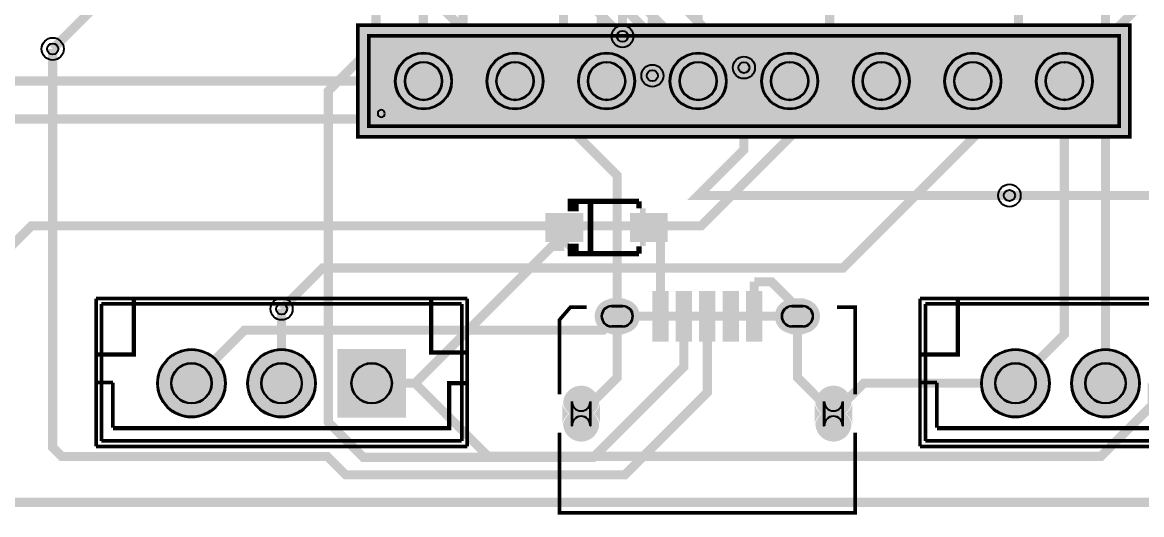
# Model space of a CAD drawing. Header units: millimetres. Extents: x -90 to -2, y -24 to 97.
# Drawn here: x -72.6 to -41.54, y -24.34 to -10.69 of the extents above; entities that cross this region are included whole.
import ezdxf

# ---------------------------------------------------------------- set-up
doc = ezdxf.new("R2010")
doc.units = ezdxf.units.MM
for name, color, linetype, true_color in [('BoardOutLine', 7, 'Continuous', 0xff00ff), ('BottomLayer', 7, 'Continuous', 0x0000ff), ('BottomSolderMaskLayer', 7, 'Continuous', 0xaa00ff), ('Document', 7, 'Continuous', 0xffffff), ('Hole', 7, 'Continuous', 0x222222), ('Multi-Layer', 7, 'Continuous', 0xc0c0c0), ('TopLayer', 7, 'Continuous', 0xff0000), ('TopPasteMaskLayer', 7, 'Continuous', 0x808080), ('TopSilkLayer', 7, 'Continuous', 0xffcc00), ('TopSolderMaskLayer', 7, 'Continuous', 0x800080)]:
    doc.layers.add(name, color=color, linetype=linetype, true_color=true_color)

msp = doc.modelspace()

# ---------------------------------------------------------------- hatches: boundary and pattern name
at = {"layer": 'BottomSolderMaskLayer'}
for points in [[(-62.258572517145055, -12.3190246380492, 1), (-60.67767335534673, -12.3190246380492, 1)], [(-59.71856743713492, -12.3190246380492, 1), (-58.137668275336594, -12.3190246380492, 1)], [(-57.178562357124676, -12.3190246380492, 1), (-55.59766319532635, -12.3190246380492, 1)], [(-54.63855727711454, -12.3190246380492, 1), (-53.057658115316215, -12.3190246380492, 1)], [(-52.09855219710441, -12.3190246380492, 1), (-50.51765303530608, -12.3190246380492, 1)], [(-49.55854711709428, -12.3190246380492, 1), (-47.97764795529595, -12.3190246380492, 1)], [(-47.01854203708403, -12.3190246380492, 1), (-45.437642875285704, -12.3190246380492, 1)], [(-44.4785369570739, -12.3190246380492, 1), (-42.89763779527557, -12.3190246380492, 1)], [(-56.250089354367674, -19.34342138684268, -0.7853981633974483), (-56.250089354367674, -18.342633985267877), (-55.937871021553065, -18.342633985267877, -0.7853981633974483), (-55.937871021553065, -19.34342138684268)], [(-51.250089354367674, -19.34342138684268, -0.7853981633974483), (-51.250089354367674, -18.342633985267877), (-50.937871021553065, -18.342633985267877, -0.7853981633974483), (-50.937871021553065, -19.34342138684268)], [(-68.85541021082045, -20.70104140208275, 1), (-66.95459740919486, -20.70104140208275, 1)], [(-66.35553721107445, -20.70104140208275, 1), (-64.45472440944886, -20.70104140208275, 1)], [(-61.95517762869122, -21.650991096311827), (-63.85510311466828, -21.650991096311827), (-63.85510311466828, -19.75109170785379), (-61.95517762869122, -19.75109170785379)], [(-45.99536449072904, -20.70104140208275, 1), (-44.09455168910343, -20.70104140208275, 1)], [(-43.49549149098292, -20.70104140208275, 1), (-41.594678689357316, -20.70104140208275, 1)], [(-56.56858013716027, -21.259033680573907, -0.7853981633974483), (-57.61938023876047, -21.259033680573907), (-57.61938023876047, -21.827072491638432, -0.7853981633974483), (-56.56858013716027, -21.827072491638432)], [(-49.56858013716027, -21.259033680573907, -0.7853981633974483), (-50.61938023876047, -21.259033680573907), (-50.61938023876047, -21.827072491638432, -0.7853981633974483), (-49.56858013716027, -21.827072491638432)]]:
    msp.add_hatch(color=256, dxfattribs=at).paths.add_polyline_path(points)
at = {"layer": 'Document'}
for points in [[(-63.28803657607318, -10.769113538227089), (-41.868173736347444, -10.769113538227089), (-41.868173736347444, -13.868935737871425), (-63.28803657607318, -13.868935737871425)], [(-55.305080010160054, -15.853035306070524), (-55.305080010160054, -16.893014986029925), (-55.46108712217426, -16.893014986029925), (-55.46108712217426, -15.853035306070524)], [(-57.613081026162035, -16.31303022606039), (-57.613081026162035, -16.4690373380746), (-56.98907797815593, -16.4690373380746), (-56.98907797815593, -16.31303022606039)], [(-55.073101346202634, -16.293040386080747), (-55.073101346202634, -16.449047498094956), (-55.69710439420885, -16.449047498094956), (-55.69710439420885, -16.293040386080747)]]:
    msp.add_hatch(color=256, dxfattribs=at).paths.add_polyline_path(points)
at = {"layer": 'Multi-Layer'}
for points in [[(-62.23317246634495, -12.3190246380492, 1), (-60.70307340614683, -12.3190246380492, 1)], [(-59.69316738633482, -12.3190246380492, 1), (-58.163068326136695, -12.3190246380492, 1)], [(-57.153162306324575, -12.3190246380492, 1), (-55.62306324612645, -12.3190246380492, 1)], [(-54.61315722631444, -12.3190246380492, 1), (-53.08305816611632, -12.3190246380492, 1)], [(-52.07315214630431, -12.3190246380492, 1), (-50.543053086106184, -12.3190246380492, 1)], [(-49.53314706629418, -12.3190246380492, 1), (-48.00304800609605, -12.3190246380492, 1)], [(-46.99314198628393, -12.3190246380492, 1), (-45.463042926085805, -12.3190246380492, 1)], [(-44.4531369062738, -12.3190246380492, 1), (-42.92303784607567, -12.3190246380492, 1)], [(-56.24399288798577, -19.31802133604258, -0.7853981633974483), (-56.24399288798577, -18.36803403606798), (-55.94396748793497, -18.36803403606798, -0.7853981633974483), (-55.94396748793497, -19.31802133604258)], [(-51.24399288798577, -19.31802133604258, -0.7853981633974483), (-51.24399288798577, -18.36803403606798), (-50.94396748793497, -18.36803403606798, -0.7853981633974483), (-50.94396748793497, -19.31802133604258)], [(-68.83001016002035, -20.70104140208275, 1), (-66.97999745999496, -20.70104140208275, 1)], [(-66.33013716027435, -20.70104140208275, 1), (-64.48012446024896, -20.70104140208275, 1)], [(-61.98056896113792, -21.62560325120637), (-63.82971805943612, -21.62560325120637), (-63.82971805943612, -19.77647955295913), (-61.98056896113792, -19.77647955295913)], [(-45.96996443992894, -20.70104140208275, 1), (-44.119951739903534, -20.70104140208275, 1)], [(-43.47009144018282, -20.70104140208275, 1), (-41.62007874015742, -20.70104140208275, 1)], [(-56.59398018796037, -21.268046736093424, -0.7853981633974483), (-57.59398018796037, -21.268046736093424), (-57.59398018796037, -21.8180594361188, -0.7853981633974483), (-56.59398018796037, -21.8180594361188)], [(-49.59398018796037, -21.268046736093424, -0.7853981633974483), (-50.59398018796037, -21.268046736093424), (-50.59398018796037, -21.8180594361188, -0.7853981633974483), (-49.59398018796037, -21.8180594361188)]]:
    msp.add_hatch(color=256, dxfattribs=at).paths.add_polyline_path(points)
at = {"layer": 'TopLayer'}
for points in [[(-58.06062992125976, -16.008026416052758), (-57.06060452120903, -16.008026416052758), (-57.06060452120903, -16.75803911607818), (-58.06062992125976, -16.75803911607818)], [(-55.71557023114042, -16.008026416052758), (-54.71554483108969, -16.008026416052758), (-54.71554483108969, -16.75803911607818), (-55.71557023114042, -16.75803911607818)], [(-55.095377190754334, -18.167386334772686), (-54.69405638811281, -18.167386334772686), (-54.69405638811281, -19.518669037337986), (-55.095377190754334, -19.518669037337986)], [(-54.445135890271786, -18.167386334772686), (-54.04381508763015, -18.167386334772686), (-54.04381508763015, -19.518669037337986), (-54.445135890271786, -19.518669037337986)], [(-53.79489458978924, -18.167386334772686), (-53.3935737871476, -18.167386334772686), (-53.3935737871476, -19.518669037337986), (-53.79489458978924, -19.518669037337986)], [(-53.144653289306575, -18.167386334772686), (-52.743332486665054, -18.167386334772686), (-52.743332486665054, -19.518669037337986), (-53.144653289306575, -19.518669037337986)], [(-52.49441198882403, -18.167386334772686), (-52.09309118618228, -18.167386334772686), (-52.09309118618228, -19.518669037337986), (-52.49441198882403, -19.518669037337986)]]:
    msp.add_hatch(color=256, dxfattribs=at).paths.add_polyline_path(points)
at = {"layer": 'TopPasteMaskLayer'}
for points in [[(-58.06062992125976, -16.008026416052758), (-57.06060452120903, -16.008026416052758), (-57.06060452120903, -16.75803911607818), (-58.06062992125976, -16.75803911607818)], [(-55.71557023114042, -16.008026416052758), (-54.71554483108969, -16.008026416052758), (-54.71554483108969, -16.75803911607818), (-55.71557023114042, -16.75803911607818)], [(-55.09530099060191, -18.167386334772686), (-54.69403098806197, -18.167386334772686), (-54.69403098806197, -19.518719837439676), (-55.09530099060191, -19.518719837439676)], [(-54.445034290068634, -18.167437134874262), (-54.043713487427, -18.167437134874262), (-54.043713487427, -19.51877063754125), (-54.445034290068634, -19.51877063754125)], [(-53.79471678943355, -18.167386334772686), (-53.39334518669045, -18.167386334772686), (-53.39334518669045, -19.518669037337986), (-53.79471678943355, -19.518669037337986)], [(-53.144602489205, -18.167386334772686), (-52.74325628651252, -18.167386334772686), (-52.74325628651252, -19.518669037337986), (-53.144602489205, -19.518669037337986)], [(-52.49428498857003, -18.167386334772686), (-52.0930403860807, -18.167386334772686), (-52.0930403860807, -19.51869443738883), (-52.49428498857003, -19.51869443738883)], [(-56.244119888239766, -19.31803403606807), (-56.26779273558543, -19.317449834899662), (-56.29141478282952, -19.315671831343593), (-56.31490982981961, -19.31272542545082), (-56.33825247650498, -19.308610617221234), (-56.361341122682234, -19.30335280670556), (-56.38412496824992, -19.296926593853186), (-56.40657861315731, -19.28938277876557), (-56.428625857251745, -19.280746761493447), (-56.45021590043177, -19.27099314198631), (-56.47129794259581, -19.26019812039624), (-56.491795783591556, -19.248336296672505), (-56.51170942341889, -19.235483870967755), (-56.530937261874556, -19.22166624333238), (-56.549453898907814, -19.206908813817563), (-56.56720853441709, -19.191236982473924), (-56.5841503683007, -19.17470154940304), (-56.60027940055886, -19.157327914655752), (-56.61549403098809, -19.1391922783846), (-56.62979425958849, -19.120320040639967), (-56.6431292862585, -19.10073660147316), (-56.65549911099822, -19.080518161036252), (-56.66680213360428, -19.059740919481783), (-56.67708915417836, -19.038379476758905), (-56.686283972567935, -19.016560833121616), (-56.69438658877323, -18.99431038862076), (-56.701371602743166, -18.9716789433578), (-56.707213614427246, -18.94871729743454), (-56.71191262382524, -18.925501651003287), (-56.71544323088642, -18.902082804165616), (-56.717805435610785, -18.878536957073834), (-56.718973837947715, -18.85486410972817), (-56.718973837947715, -18.83119126238239), (-56.717805435610785, -18.80751841503684), (-56.71544323088642, -18.783972567945057), (-56.71191262382524, -18.760553721107385), (-56.707213614427246, -18.73733807467613), (-56.701371602743166, -18.714376428752757), (-56.69438658877323, -18.69174498348991), (-56.686283972567935, -18.669494538989056), (-56.67708915417836, -18.647675895351767), (-56.66680213360428, -18.62631445262889), (-56.65549911099822, -18.605511811023575), (-56.6431292862585, -18.585318770637514), (-56.62979425958849, -18.56573533147059), (-56.61549403098809, -18.546863093726074), (-56.60027940055886, -18.528727457454806), (-56.5841503683007, -18.51135382270752), (-56.56720853441709, -18.494818389636748), (-56.549453898907814, -18.479146558292996), (-56.530937261874556, -18.464389128778294), (-56.51170942341889, -18.45057150114303), (-56.491795783591556, -18.437719075438167), (-56.47129794259581, -18.425857251714547), (-56.45021590043177, -18.415062230124477), (-56.428625857251745, -18.405308610617112), (-56.40657861315731, -18.396672593345215), (-56.38412496824992, -18.3891287782576), (-56.361341122682234, -18.38270256540511), (-56.33825247650498, -18.37744475488944), (-56.31490982981961, -18.37332994665985), (-56.29141478282952, -18.37038354076708), (-56.26779273558543, -18.36860553721101), (-56.244119888239766, -18.368021336042602), (-55.944094488188966, -18.368021336042602), (-55.9204216408433, -18.36860553721101), (-55.89679959359921, -18.37038354076708), (-55.873304546609006, -18.37332994665985), (-55.849961899923755, -18.37744475488944), (-55.8268732537465, -18.38270256540511), (-55.80408940817881, -18.3891287782576), (-55.781635763271424, -18.396672593345215), (-55.7595885191771, -18.405308610617112), (-55.73799847599696, -18.415062230124477), (-55.71691643383292, -18.425857251714547), (-55.696418592837176, -18.437719075438167), (-55.67650495300995, -18.45057150114303), (-55.65727711455418, -18.464389128778294), (-55.63876047752092, -18.479146558292996), (-55.62100584201164, -18.494818389636748), (-55.604064008128034, -18.51135382270752), (-55.587934975869985, -18.528727457454806), (-55.57272034544064, -18.546863093726074), (-55.558420116840125, -18.56573533147059), (-55.54508509017023, -18.585318770637514), (-55.532715265430625, -18.605511811023575), (-55.521412242824454, -18.62631445262889), (-55.511125222250485, -18.647675895351767), (-55.5019304038608, -18.669494538989056), (-55.49382778765562, -18.69174498348991), (-55.48684277368557, -18.714376428752757), (-55.481000762001486, -18.73733807467613), (-55.47630175260349, -18.760553721107385), (-55.4727711455422, -18.783972567945057), (-55.47040894081795, -18.80751841503684), (-55.46924053848102, -18.83119126238239), (-55.46924053848102, -18.85486410972817), (-55.47040894081795, -18.878536957073834), (-55.4727711455422, -18.902082804165616), (-55.47630175260349, -18.925501651003287), (-55.481000762001486, -18.94871729743454), (-55.48684277368557, -18.9716789433578), (-55.49382778765562, -18.99431038862076), (-55.5019304038608, -19.016560833121616), (-55.511125222250485, -19.038379476758905), (-55.521412242824454, -19.059740919481783), (-55.532715265430625, -19.080518161036252), (-55.54508509017023, -19.10073660147316), (-55.558420116840125, -19.120320040639967), (-55.57272034544064, -19.1391922783846), (-55.587934975869985, -19.157327914655752), (-55.604064008128034, -19.17470154940304), (-55.62100584201164, -19.191236982473924), (-55.63876047752092, -19.206908813817563), (-55.65727711455418, -19.22166624333238), (-55.67650495300995, -19.235483870967755), (-55.696418592837176, -19.248336296672505), (-55.71691643383292, -19.26019812039624), (-55.73799847599696, -19.27099314198631), (-55.7595885191771, -19.280746761493447), (-55.781635763271424, -19.28938277876557), (-55.80408940817881, -19.296926593853186), (-55.8268732537465, -19.30335280670556), (-55.849961899923755, -19.308610617221234), (-55.873304546609006, -19.31272542545082), (-55.89679959359921, -19.315671831343593), (-55.9204216408433, -19.317449834899662), (-55.944094488188966, -19.31803403606807)], [(-51.244119888239766, -19.31803403606807), (-51.26779273558543, -19.317449834899662), (-51.29141478282952, -19.315671831343593), (-51.314909829819726, -19.31272542545082), (-51.33825247650498, -19.308610617221234), (-51.361341122682234, -19.30335280670556), (-51.38412496824992, -19.296926593853186), (-51.40657861315731, -19.28938277876557), (-51.42862585725163, -19.280746761493447), (-51.45021590043177, -19.27099314198631), (-51.47129794259581, -19.26019812039624), (-51.491795783591556, -19.248336296672505), (-51.51170942341878, -19.235483870967755), (-51.530937261874556, -19.22166624333238), (-51.549453898907814, -19.206908813817563), (-51.56720853441709, -19.191236982473924), (-51.5841503683007, -19.17470154940304), (-51.60027940055875, -19.157327914655752), (-51.61549403098809, -19.1391922783846), (-51.62979425958861, -19.120320040639967), (-51.6431292862585, -19.10073660147316), (-51.65549911099811, -19.080518161036252), (-51.66680213360428, -19.059740919481783), (-51.67708915417825, -19.038379476758905), (-51.686283972567935, -19.016560833121616), (-51.69438658877311, -18.99431038862076), (-51.701371602743166, -18.9716789433578), (-51.707213614427246, -18.94871729743454), (-51.71191262382524, -18.925501651003287), (-51.715443230886535, -18.902082804165616), (-51.717805435610785, -18.878536957073834), (-51.718973837947715, -18.85486410972817), (-51.718973837947715, -18.83119126238239), (-51.717805435610785, -18.80751841503684), (-51.715443230886535, -18.783972567945057), (-51.71191262382524, -18.760553721107385), (-51.707213614427246, -18.73733807467613), (-51.701371602743166, -18.714376428752757), (-51.69438658877311, -18.69174498348991), (-51.686283972567935, -18.669494538989056), (-51.67708915417825, -18.647675895351767), (-51.66680213360428, -18.62631445262889), (-51.65549911099811, -18.605511811023575), (-51.6431292862585, -18.585318770637514), (-51.62979425958861, -18.56573533147059), (-51.61549403098809, -18.546863093726074), (-51.60027940055875, -18.528727457454806), (-51.5841503683007, -18.51135382270752), (-51.56720853441709, -18.494818389636748), (-51.549453898907814, -18.479146558292996), (-51.530937261874556, -18.464389128778294), (-51.51170942341878, -18.45057150114303), (-51.491795783591556, -18.437719075438167), (-51.47129794259581, -18.425857251714547), (-51.45021590043177, -18.415062230124477), (-51.42862585725163, -18.405308610617112), (-51.40657861315731, -18.396672593345215), (-51.38412496824992, -18.3891287782576), (-51.361341122682234, -18.38270256540511), (-51.33825247650498, -18.37744475488944), (-51.314909829819726, -18.37332994665985), (-51.29141478282952, -18.37038354076708), (-51.26779273558543, -18.36860553721101), (-51.244119888239766, -18.368021336042602), (-50.944094488188966, -18.368021336042602), (-50.9204216408433, -18.36860553721101), (-50.89679959359921, -18.37038354076708), (-50.87330454660912, -18.37332994665985), (-50.849961899923755, -18.37744475488944), (-50.8268732537465, -18.38270256540511), (-50.80408940817881, -18.3891287782576), (-50.781635763271424, -18.396672593345215), (-50.75958851917699, -18.405308610617112), (-50.73799847599696, -18.415062230124477), (-50.71691643383292, -18.425857251714547), (-50.696418592837176, -18.437719075438167), (-50.67650495300984, -18.45057150114303), (-50.65727711455418, -18.464389128778294), (-50.63876047752092, -18.479146558292996), (-50.62100584201164, -18.494818389636748), (-50.604064008128034, -18.51135382270752), (-50.58793497586987, -18.528727457454806), (-50.57272034544064, -18.546863093726074), (-50.55842011684024, -18.56573533147059), (-50.54508509017023, -18.585318770637514), (-50.53271526543051, -18.605511811023575), (-50.521412242824454, -18.62631445262889), (-50.51112522225037, -18.647675895351767), (-50.50193040386091, -18.669494538989056), (-50.493827787655505, -18.69174498348991), (-50.48684277368557, -18.714376428752757), (-50.481000762001486, -18.73733807467613), (-50.47630175260349, -18.760553721107385), (-50.47277114554231, -18.783972567945057), (-50.47040894081795, -18.80751841503684), (-50.46924053848102, -18.83119126238239), (-50.46924053848102, -18.85486410972817), (-50.47040894081795, -18.878536957073834), (-50.47277114554231, -18.902082804165616), (-50.47630175260349, -18.925501651003287), (-50.481000762001486, -18.94871729743454), (-50.48684277368557, -18.9716789433578), (-50.493827787655505, -18.99431038862076), (-50.50193040386091, -19.016560833121616), (-50.51112522225037, -19.038379476758905), (-50.521412242824454, -19.059740919481783), (-50.53271526543051, -19.080518161036252), (-50.54508509017023, -19.10073660147316), (-50.55842011684024, -19.120320040639967), (-50.57272034544064, -19.1391922783846), (-50.58793497586987, -19.157327914655752), (-50.604064008128034, -19.17470154940304), (-50.62100584201164, -19.191236982473924), (-50.63876047752092, -19.206908813817563), (-50.65727711455418, -19.22166624333238), (-50.67650495300984, -19.235483870967755), (-50.696418592837176, -19.248336296672505), (-50.71691643383292, -19.26019812039624), (-50.73799847599696, -19.27099314198631), (-50.75958851917699, -19.280746761493447), (-50.781635763271424, -19.28938277876557), (-50.80408940817881, -19.296926593853186), (-50.8268732537465, -19.30335280670556), (-50.849961899923755, -19.308610617221234), (-50.87330454660912, -19.31272542545082), (-50.89679959359921, -19.315671831343593), (-50.9204216408433, -19.317449834899662), (-50.944094488188966, -19.31803403606807)], [(-57.106578613157126, -22.317907035814073), (-57.1314706629413, -22.316662433324836), (-57.15628651257305, -22.314173228346363), (-57.18092456184911, -22.31046482092961), (-57.20535941071887, -22.30551181102362), (-57.22951485902979, -22.29936499872997), (-57.253340106680184, -22.292024384048773), (-57.2767843535687, -22.283489966979914), (-57.299745999492075, -22.273812547625084), (-57.32222504445008, -22.26299212598417), (-57.344094488188944, -22.251079502158973), (-57.3653797307594, -22.23807467614938), (-57.38597917195841, -22.224028448056856), (-57.40584201168406, -22.20896621793247), (-57.42494284988561, -22.19293878587746), (-57.44323088646172, -22.175996951993852), (-57.46062992125985, -22.158140716281423), (-57.47713995427989, -22.13944627889248), (-57.49268478536953, -22.11996443992882), (-57.507239014478046, -22.099720599441184), (-57.520751841503625, -22.078765557531142), (-57.5332232664465, -22.057175514351), (-57.544602489204976, -22.035001270002454), (-57.55483870967748, -22.012268224536342), (-57.563957327914636, -21.989077978155933), (-57.57188214376424, -21.965430530861), (-57.578638557277145, -21.94142748285492), (-57.584201168402274, -21.91714503429), (-57.58851917703839, -21.89258318516636), (-57.59161798323589, -21.86784353568703), (-57.59349758699523, -21.842976885953817), (-57.594107188214366, -21.8180594361188), (-57.594107188214366, -21.268046736093424), (-57.59349758699523, -21.243129286258522), (-57.59161798323589, -21.21826263652531), (-57.58851917703839, -21.19352298704598), (-57.584201168402274, -21.168961137922224), (-57.578638557277145, -21.144678689357306), (-57.57188214376424, -21.120675641351227), (-57.563957327914636, -21.097028194056406), (-57.55483870967748, -21.073837947675884), (-57.544602489204976, -21.051104902209772), (-57.5332232664465, -21.028930657861224), (-57.520751841503625, -21.007340614681198), (-57.507239014478046, -20.98638557277104), (-57.49268478536953, -20.966141732283518), (-57.47713995427989, -20.946659893319747), (-57.46062992125985, -20.927965455930803), (-57.44323088646172, -20.910109220218374), (-57.42494284988561, -20.893167386334767), (-57.40584201168406, -20.87713995427987), (-57.38597917195841, -20.86207772415537), (-57.3653797307594, -20.84803149606296), (-57.344094488188944, -20.835026670053367), (-57.32222504445008, -20.823114046228056), (-57.299745999492075, -20.812293624587255), (-57.2767843535687, -20.80261620523231), (-57.253340106680184, -20.794081788163567), (-57.22951485902979, -20.786741173482255), (-57.20535941071887, -20.78059436118872), (-57.18092456184911, -20.77564135128273), (-57.15628651257305, -20.771932943865863), (-57.1314706629413, -20.76944373888739), (-57.106578613157126, -20.768199136398266), (-57.08163576327149, -20.768199136398266), (-57.056743713487435, -20.76944373888739), (-57.0319278638558, -20.771932943865863), (-57.00728981457962, -20.77564135128273), (-56.982854965709976, -20.78059436118872), (-56.958699517399054, -20.786741173482255), (-56.93487426974855, -20.794081788163567), (-56.91143002286003, -20.80261620523231), (-56.88846837693677, -20.812293624587255), (-56.86598933197865, -20.823114046228056), (-56.844094488188944, -20.835026670053367), (-56.82283464566922, -20.84803149606296), (-56.802235204470435, -20.86207772415537), (-56.78237236474479, -20.87713995427987), (-56.76327152654301, -20.893167386334767), (-56.74498348996701, -20.910109220218374), (-56.72758445516888, -20.927965455930803), (-56.71107442214884, -20.946659893319747), (-56.6955295910592, -20.966141732283518), (-56.680975361950686, -20.98638557277104), (-56.667462534924994, -21.007340614681198), (-56.65499110998212, -21.028930657861224), (-56.643611887223756, -21.051104902209772), (-56.63337566675136, -21.073837947675884), (-56.624257048514096, -21.097028194056406), (-56.61633223266438, -21.120675641351227), (-56.6095758191517, -21.144678689357306), (-56.604013208026345, -21.168961137922224), (-56.59969519939045, -21.19352298704598), (-56.596596393192726, -21.21826263652531), (-56.59471678943362, -21.243129286258522), (-56.594107188214366, -21.268046736093424), (-56.594107188214366, -21.8180594361188), (-56.59471678943362, -21.842976885953817), (-56.596596393192726, -21.86784353568703), (-56.59969519939045, -21.89258318516636), (-56.604013208026345, -21.91714503429), (-56.6095758191517, -21.94142748285492), (-56.61633223266438, -21.965430530861), (-56.624257048514096, -21.989077978155933), (-56.63337566675136, -22.012268224536342), (-56.643611887223756, -22.035001270002454), (-56.65499110998212, -22.057175514351), (-56.667462534924994, -22.078765557531142), (-56.680975361950686, -22.099720599441184), (-56.6955295910592, -22.11996443992882), (-56.71107442214884, -22.13944627889248), (-56.72758445516888, -22.158140716281423), (-56.74498348996701, -22.175996951993852), (-56.76327152654301, -22.19293878587746), (-56.78237236474479, -22.20896621793247), (-56.802235204470435, -22.224028448056856), (-56.82283464566922, -22.23807467614938), (-56.844094488188944, -22.251079502158973), (-56.86598933197865, -22.26299212598417), (-56.88846837693677, -22.273812547625084), (-56.91143002286003, -22.283489966979914), (-56.93487426974855, -22.292024384048773), (-56.958699517399054, -22.29936499872997), (-56.982854965709976, -22.30551181102362), (-57.00728981457962, -22.31046482092961), (-57.0319278638558, -22.314173228346363), (-57.056743713487435, -22.316662433324836), (-57.08163576327149, -22.317907035814073)], [(-50.10657861315724, -22.317907035814073), (-50.1314706629413, -22.316662433324836), (-50.15628651257293, -22.314173228346363), (-50.18092456184911, -22.31046482092961), (-50.205359410718756, -22.30551181102362), (-50.22951485902968, -22.29936499872997), (-50.253340106680184, -22.292024384048773), (-50.2767843535687, -22.283489966979914), (-50.29974599949196, -22.273812547625084), (-50.32222504445008, -22.26299212598417), (-50.344094488188944, -22.251079502158973), (-50.365379730759514, -22.23807467614938), (-50.3859791719583, -22.224028448056856), (-50.405842011683944, -22.20896621793247), (-50.424942849885724, -22.19293878587746), (-50.44323088646172, -22.175996951993852), (-50.46062992125985, -22.158140716281423), (-50.47713995427989, -22.13944627889248), (-50.49268478536953, -22.11996443992882), (-50.507239014478046, -22.099720599441184), (-50.52075184150374, -22.078765557531142), (-50.53322326644661, -22.057175514351), (-50.544602489204976, -22.035001270002454), (-50.55483870967737, -22.012268224536342), (-50.563957327914636, -21.989077978155933), (-50.571882143764356, -21.965430530861), (-50.57863855727703, -21.94142748285492), (-50.58420116840239, -21.91714503429), (-50.58851917703828, -21.89258318516636), (-50.591617983236006, -21.86784353568703), (-50.59349758699511, -21.842976885953817), (-50.594107188214366, -21.8180594361188), (-50.594107188214366, -21.268046736093424), (-50.59349758699511, -21.243129286258522), (-50.591617983236006, -21.21826263652531), (-50.58851917703828, -21.19352298704598), (-50.58420116840239, -21.168961137922224), (-50.57863855727703, -21.144678689357306), (-50.571882143764356, -21.120675641351227), (-50.563957327914636, -21.097028194056406), (-50.55483870967737, -21.073837947675884), (-50.544602489204976, -21.051104902209772), (-50.53322326644661, -21.028930657861224), (-50.52075184150374, -21.007340614681198), (-50.507239014478046, -20.98638557277104), (-50.49268478536953, -20.966141732283518), (-50.47713995427989, -20.946659893319747), (-50.46062992125985, -20.927965455930803), (-50.44323088646172, -20.910109220218374), (-50.424942849885724, -20.893167386334767), (-50.405842011683944, -20.87713995427987), (-50.3859791719583, -20.86207772415537), (-50.365379730759514, -20.84803149606296), (-50.344094488188944, -20.835026670053367), (-50.32222504445008, -20.823114046228056), (-50.29974599949196, -20.812293624587255), (-50.2767843535687, -20.80261620523231), (-50.253340106680184, -20.794081788163567), (-50.22951485902968, -20.786741173482255), (-50.205359410718756, -20.78059436118872), (-50.18092456184911, -20.77564135128273), (-50.15628651257293, -20.771932943865863), (-50.1314706629413, -20.76944373888739), (-50.10657861315724, -20.768199136398266), (-50.081635763271606, -20.768199136398266), (-50.056743713487435, -20.76944373888739), (-50.031927863855685, -20.771932943865863), (-50.00728981457962, -20.77564135128273), (-49.98285496570986, -20.78059436118872), (-49.95869951739894, -20.786741173482255), (-49.93487426974855, -20.794081788163567), (-49.91143002286003, -20.80261620523231), (-49.88846837693666, -20.812293624587255), (-49.86598933197865, -20.823114046228056), (-49.844094488188944, -20.835026670053367), (-49.82283464566933, -20.84803149606296), (-49.80223520447032, -20.86207772415537), (-49.782372364744674, -20.87713995427987), (-49.76327152654312, -20.893167386334767), (-49.74498348996701, -20.910109220218374), (-49.72758445516888, -20.927965455930803), (-49.71107442214884, -20.946659893319747), (-49.6955295910592, -20.966141732283518), (-49.680975361950686, -20.98638557277104), (-49.66746253492511, -21.007340614681198), (-49.654991109982234, -21.028930657861224), (-49.643611887223756, -21.051104902209772), (-49.63337566675125, -21.073837947675884), (-49.624257048514096, -21.097028194056406), (-49.61633223266449, -21.120675641351227), (-49.60957581915159, -21.144678689357306), (-49.60401320802646, -21.168961137922224), (-49.59969519939034, -21.19352298704598), (-49.59659639319284, -21.21826263652531), (-49.594716789433505, -21.243129286258522), (-49.594107188214366, -21.268046736093424), (-49.594107188214366, -21.8180594361188), (-49.594716789433505, -21.842976885953817), (-49.59659639319284, -21.86784353568703), (-49.59969519939034, -21.89258318516636), (-49.60401320802646, -21.91714503429), (-49.60957581915159, -21.94142748285492), (-49.61633223266449, -21.965430530861), (-49.624257048514096, -21.989077978155933), (-49.63337566675125, -22.012268224536342), (-49.643611887223756, -22.035001270002454), (-49.654991109982234, -22.057175514351), (-49.66746253492511, -22.078765557531142), (-49.680975361950686, -22.099720599441184), (-49.6955295910592, -22.11996443992882), (-49.71107442214884, -22.13944627889248), (-49.72758445516888, -22.158140716281423), (-49.74498348996701, -22.175996951993852), (-49.76327152654312, -22.19293878587746), (-49.782372364744674, -22.20896621793247), (-49.80223520447032, -22.224028448056856), (-49.82283464566933, -22.23807467614938), (-49.844094488188944, -22.251079502158973), (-49.86598933197865, -22.26299212598417), (-49.88846837693666, -22.273812547625084), (-49.91143002286003, -22.283489966979914), (-49.93487426974855, -22.292024384048773), (-49.95869951739894, -22.29936499872997), (-49.98285496570986, -22.30551181102362), (-50.00728981457962, -22.31046482092961), (-50.031927863855685, -22.314173228346363), (-50.056743713487435, -22.316662433324836), (-50.081635763271606, -22.317907035814073)]]:
    msp.add_hatch(color=256, dxfattribs=at).paths.add_polyline_path(points)
at = {"layer": 'TopSilkLayer'}
for points in [[(-57.163093726187526, -15.580619761239518), (-57.163093726187526, -15.933020066040172), (-57.46789433578863, -15.933020066040172), (-57.46789433578863, -15.580619761239518)], [(-57.163093726187526, -17.18544577089142), (-57.163093726187526, -16.83304546609088), (-57.46789433578863, -16.83304546609088), (-57.46789433578863, -17.18544577089142)]]:
    msp.add_hatch(color=256, dxfattribs=at).paths.add_polyline_path(points)
at = {"layer": 'TopSolderMaskLayer'}
for points in [[(-62.258572517145055, -12.3190246380492, 1), (-60.67767335534673, -12.3190246380492, 1)], [(-59.71856743713492, -12.3190246380492, 1), (-58.137668275336594, -12.3190246380492, 1)], [(-57.178562357124676, -12.3190246380492, 1), (-55.59766319532635, -12.3190246380492, 1)], [(-54.63855727711454, -12.3190246380492, 1), (-53.057658115316215, -12.3190246380492, 1)], [(-52.09855219710441, -12.3190246380492, 1), (-50.51765303530608, -12.3190246380492, 1)], [(-49.55854711709428, -12.3190246380492, 1), (-47.97764795529595, -12.3190246380492, 1)], [(-47.01854203708403, -12.3190246380492, 1), (-45.437642875285704, -12.3190246380492, 1)], [(-44.4785369570739, -12.3190246380492, 1), (-42.89763779527557, -12.3190246380492, 1)], [(-58.08603255271021, -15.982626365252713), (-57.035205760734016, -15.982626365252713), (-57.035205760734016, -16.783439166878225), (-58.08603255271021, -16.783439166878225)], [(-55.74096641096503, -15.982626365252713), (-54.69013961898895, -15.982626365252713), (-54.69013961898895, -16.783439166878225), (-55.74096641096503, -16.783439166878225)], [(-55.12087724175444, -18.14196238928696), (-54.66858859524177, -18.14196238928696), (-54.66858859524177, -19.5440929828236), (-55.12087724175444, -19.5440929828236)], [(-54.47063594127178, -18.14196238928696), (-54.01834729475911, -18.14196238928696), (-54.01834729475911, -19.5440929828236), (-54.47063594127178, -19.5440929828236)], [(-53.82039464078923, -18.14196238928696), (-53.36810599427656, -18.14196238928696), (-53.36810599427656, -19.5440929828236), (-53.82039464078923, -19.5440929828236)], [(-53.17015334030668, -18.14196238928696), (-52.71786469379401, -18.14196238928696), (-52.71786469379401, -19.5440929828236), (-53.17015334030668, -19.5440929828236)], [(-52.51991203982402, -18.14196238928696), (-52.06762339331112, -18.14196238928696), (-52.06762339331112, -19.5440929828236), (-52.51991203982402, -19.5440929828236)], [(-56.250089354367674, -19.34342138684268, -0.7853981633974483), (-56.250089354367674, -18.342633985267877), (-55.937871021553065, -18.342633985267877, -0.7853981633974483), (-55.937871021553065, -19.34342138684268)], [(-51.250089354367674, -19.34342138684268, -0.7853981633974483), (-51.250089354367674, -18.342633985267877), (-50.937871021553065, -18.342633985267877, -0.7853981633974483), (-50.937871021553065, -19.34342138684268)], [(-68.85541021082045, -20.70104140208275, 1), (-66.95459740919486, -20.70104140208275, 1)], [(-66.35553721107445, -20.70104140208275, 1), (-64.45472440944886, -20.70104140208275, 1)], [(-61.95517762869122, -21.650991096311827), (-63.85510311466828, -21.650991096311827), (-63.85510311466828, -19.75109170785379), (-61.95517762869122, -19.75109170785379)], [(-45.99536449072904, -20.70104140208275, 1), (-44.09455168910343, -20.70104140208275, 1)], [(-43.49549149098292, -20.70104140208275, 1), (-41.594678689357316, -20.70104140208275, 1)], [(-56.56858013716027, -21.259033680573907, -0.7853981633974483), (-57.61938023876047, -21.259033680573907), (-57.61938023876047, -21.827072491638432, -0.7853981633974483), (-56.56858013716027, -21.827072491638432)], [(-49.56858013716027, -21.259033680573907, -0.7853981633974483), (-50.61938023876047, -21.259033680573907), (-50.61938023876047, -21.827072491638432, -0.7853981633974483), (-49.56858013716027, -21.827072491638432)]]:
    msp.add_hatch(color=256, dxfattribs=at).paths.add_polyline_path(points)

# ---------------------------------------------------------------- linework, layer by layer
at = {"layer": 'BoardOutLine', "const_width": 0.25400050800101603}
msp.add_lwpolyline([(-10.922021844043684, -24.003048006095923), (-83.1851663703327, -24.003048006095923)], dxfattribs=at)
at = {"layer": 'BottomLayer', "const_width": 0.25400050800101603}
for points in [[(-75.56517653035314, -19.557937515874983), (-72.34241808483614, -16.335179070358095), (-53.76609093218178, -16.335179070358095), (-50.19865379730754, -12.767741935483855), (-50.19865379730754, 7.649834899669827), (-50.84330708661412, 8.294488188976402), (-51.15090170180338, 8.294488188976402), (-61.51310642621286, 18.656692913385882), (-61.51310642621286, 18.8131572263145), (-63.000279400558725, 20.300330200660483), (-63.156743713487344, 20.300330200660483)], [(-24.003073406146882, 14.224130048260122), (-30.407950215900428, 7.819253238506576), (-37.882931165862374, 7.819253238506576), (-44.958115316230646, 0.7440690881381897), (-44.958115316230646, -12.635915671831299), (-49.82908305816602, -17.506883413766786), (-64.27028194056379, -17.506883413766786), (-65.4051562103125, -18.64175768351538)], [(-53.848133096266224, -12.318923037846048), (-53.848133096266224, -11.77485394970779), (-61.92026924053846, -3.7027178054355545), (-74.5293624587249, -3.7027178054355545), (-82.4231902463805, 4.191109982220041)], [(-82.4231902463805, 1.651104902209795), (-83.54688849377703, 0.527406654813376), (-83.54688849377703, -6.40985521971038), (-82.57965455930912, -7.377089154178293), (-63.869977139954244, -7.377089154178293), (-58.9281432562866, -12.318923037846048)], [(-55.11813563627129, -12.171348742697432), (-55.11813563627129, -11.081432562865075), (-62.08917957835911, -4.1103886207772575), (-79.2017018034037, -4.1103886207772575), (-82.4231902463805, -0.8889001778003376)], [(-52.57813055626116, -11.946558293116595), (-62.28958597917199, -2.235102870205651)], [(-55.946939293878586, -11.081178562357081), (-61.54155448310894, -5.486563373126728), (-81.94084328168651, -5.486563373126728), (-82.4231902463805, -5.968910337820603)], [(-82.4231902463805, -8.508915417830849), (-78.6131826263653, -12.318923037846048), (-61.468148336296736, -12.318923037846048)], [(-68.96113792227584, -9.525019050038054), (-69.85013970027944, -9.525019050038054), (-71.75514351028698, -11.43002286004571)], [(-43.68811277622558, -12.318923037846048), (-41.73230886461772, -10.363119126238189)], [(-81.35664211328424, -11.048920497840982), (-79.03126746253486, -13.37429514859025), (-57.44351028702056, -13.37429514859025), (-56.38813817627636, -12.318923037846048)], [(-55.11813563627129, -12.171348742697432), (-55.11813563627129, -12.692557785115582), (-54.316510033019995, -13.494183388366764), (-52.48338836677681, -13.494183388366764), (-51.30812801625609, -12.318923037846048)], [(-45.212090424180815, -15.494030988061922), (-40.51308102616201, -15.494030988061922)], [(-67.90502921005839, -20.7009398018796), (-66.43157226314452, -19.22748285496573), (-56.4785623571247, -19.22748285496573), (-56.0940055880111, -18.842926085852127)], [(-56.0940055880111, -18.842926085852127), (-51.0940055880111, -18.842926085852127)], [(-50.094005588011214, -21.542951485903018), (-51.0940055880111, -20.542951485902904), (-51.0940055880111, -18.842926085852127)], [(-62.90502921005839, -20.7009398018796), (-61.70132080264159, -20.7009398018796)], [(-61.70132080264159, -20.7009398018796), (-59.67541275082556, -22.726847853695745), (-42.67287274574551, -22.726847853695745), (-41.248691897383765, -21.302667005333888), (-41.248691897383765, -20.7009398018796)], [(-45.04498348996697, -20.7009398018796), (-49.251993903987795, -20.7009398018796), (-50.094005588011214, -21.542951485903018)]]:
    msp.add_lwpolyline(points, dxfattribs=at)
at = {"layer": 'BottomSolderMaskLayer'}
for points in [[(-61.46549860164794, -11.792058250783091), (-61.470747270843844, -11.792058250783091)], [(-58.92549352163769, -11.792058250783091), (-58.93074219083371, -11.792058250783091)], [(-56.38548844162756, -11.792058250783091), (-56.390737110823466, -11.792058250783091)], [(-53.845483361617426, -11.792058250783091), (-53.85073203081333, -11.792058250783091)], [(-51.30547828160729, -11.792058250783091), (-51.3107269508032, -11.792058250783091)], [(-48.76547320159705, -11.792058250783091), (-48.77072187079307, -11.792058250783091)], [(-46.225468121586914, -11.792058250783091), (-46.23071679078282, -11.792058250783091)], [(-43.68546304157678, -11.792058250783091), (-43.69071171077269, -11.792058250783091)], [(-61.46549860164794, -12.845991025315309), (-61.470747270843844, -12.845991025315309)], [(-58.92549352163769, -12.845991025315309), (-58.93074219083371, -12.845991025315309)], [(-56.38548844162756, -12.845991025315309), (-56.390737110823466, -12.845991025315309)], [(-53.845483361617426, -12.845991025315309), (-53.85073203081333, -12.845991025315309)], [(-51.30547828160729, -12.845991025315309), (-51.3107269508032, -12.845991025315309)], [(-48.76547320159705, -12.845991025315309), (-48.77072187079307, -12.845991025315309)], [(-46.225468121586914, -12.845991025315309), (-46.23071679078282, -12.845991025315309)], [(-43.68546304157678, -12.845991025315309), (-43.69071171077269, -12.845991025315309)], [(-55.93750096934684, -18.556845169175585), (-56.24969286986095, -18.556845169175585)], [(-50.93879615206856, -18.556845169175585), (-51.250988052582784, -18.556845169175585)], [(-55.93750096934684, -19.129210202934974), (-56.24969286986095, -19.129210202934974)], [(-50.93879615206856, -19.129210202934974), (-51.250988052582784, -19.129210202934974)], [(-57.357067223811825, -21.207276934742595), (-57.357067223811825, -21.87882923746963)], [(-56.831693863387684, -21.207276934742595), (-56.831693863387684, -21.87882923746963)], [(-50.35680032005216, -21.207276934742595), (-50.35680032005216, -21.87882923746963)], [(-49.83142695962802, -21.207276934742595), (-49.83142695962802, -21.87882923746963)]]:
    msp.add_lwpolyline(points, close=True, dxfattribs=at)
for centre, radius in [((-61.46812293624589, -12.3190246380492), 0.7904495808991618), ((-58.92811785623576, -12.3190246380492), 0.7904495808991618), ((-56.38811277622551, -12.3190246380492), 0.7904495808991618), ((-53.84810769621538, -12.3190246380492), 0.7904495808991618), ((-51.30810261620525, -12.3190246380492), 0.7904495808991618), ((-48.768097536195114, -12.3190246380492), 0.7904495808991618), ((-46.22809245618487, -12.3190246380492), 0.7904495808991618), ((-43.688087376174735, -12.3190246380492), 0.7904495808991618), ((-67.90500381000766, -20.70104140208275), 0.9504064008128018), ((-65.40513081026165, -20.70104140208275), 0.9504064008128018), ((-45.044958089916236, -20.70104140208275), 0.9504064008128018), ((-42.54508509017012, -20.70104140208275), 0.9504064008128018), ((-67.90513081026165, -20.70104140208275), 0.5651156779899886), ((-65.40525781051565, -20.70104140208275), 0.5651156779899886), ((-62.90513081026154, -20.70104140208275), 0.5651156779899886), ((-45.04508509017023, -20.70104140208275), 0.5651156779899886), ((-42.54521209042423, -20.70104140208275), 0.5651156779899886)]:
    msp.add_circle(centre, radius, dxfattribs=at)
for centre, radius, start, end in [((-61.470747270843844, -12.3190246380492), 0.526966387266108, 90, 270), ((-61.46549860164794, -12.3190246380492), 0.526966387266108, 270, 90), ((-58.93074219083371, -12.3190246380492), 0.526966387266108, 90, 270), ((-58.92549352163769, -12.3190246380492), 0.526966387266108, 270, 90), ((-56.390737110823466, -12.3190246380492), 0.526966387266108, 90, 270), ((-56.38548844162756, -12.3190246380492), 0.526966387266108, 270, 90), ((-53.85073203081333, -12.3190246380492), 0.526966387266108, 90, 270), ((-53.845483361617426, -12.3190246380492), 0.526966387266108, 270, 90), ((-51.3107269508032, -12.3190246380492), 0.526966387266108, 90, 270), ((-51.30547828160729, -12.3190246380492), 0.526966387266108, 270, 90), ((-48.77072187079307, -12.3190246380492), 0.526966387266108, 90, 270), ((-48.76547320159705, -12.3190246380492), 0.526966387266108, 270, 90), ((-46.23071679078282, -12.3190246380492), 0.526966387266108, 90, 270), ((-46.225468121586914, -12.3190246380492), 0.526966387266108, 270, 90), ((-43.69071171077269, -12.3190246380492), 0.526966387266108, 90, 270), ((-43.68546304157678, -12.3190246380492), 0.526966387266108, 270, 90), ((-56.24969286986095, -18.84302768605528), 0.2861825168796946, 90, 270), ((-55.93750096934684, -18.84302768605528), 0.2861825168796946, 270, 90), ((-51.250988052582784, -18.84302768605528), 0.2861825168796946, 90, 270), ((-50.93879615206856, -18.84302768605528), 0.2861825168796946, 270, 90), ((-57.094380543599755, -21.207276934742595), 0.2626866802120701, 180, 0), ((-50.09411363984009, -21.207276934742595), 0.2626866802120701, 180, 0), ((-57.094380543599755, -21.87882923746963), 0.2626866802120701, 0, 180), ((-50.09411363984009, -21.87882923746963), 0.2626866802120701, 0, 180)]:
    msp.add_arc(centre, radius, start, end, dxfattribs=at)
at = {"layer": 'Document', "const_width": 0.10007620015240032}
for points in [[(-63.28803657607318, -10.769113538227089), (-41.868173736347444, -10.769113538227089), (-41.868173736347444, -13.868935737871425), (-63.28803657607318, -13.868935737871425), (-63.28803657607318, -10.769113538227089)], [(-62.98806197612396, -13.568961137922201), (-42.16814833629667, -13.568961137922201), (-42.16814833629667, -11.069088138176312), (-62.98806197612396, -11.069088138176312), (-62.98806197612396, -13.568961137922201)]]:
    msp.add_lwpolyline(points, close=True, dxfattribs=at)
at = {"layer": 'Document'}
for points, const_width in [([(-60.40574041148079, -18.501397002793965), (-70.40325120650243, -18.501397002793965)], 0.10160020320040641), ([(-70.40325120650243, -22.30124460248919), (-70.40325120650243, -18.501397002793965)], 0.1), ([(-60.40574041148079, -22.30124460248919), (-60.40574041148079, -18.501397002793965)], 0.10160020320040641), ([(-37.54569469138937, -18.501397002793965), (-47.54320548641101, -18.501397002793965)], 0.10160020320040641), ([(-47.54320548641101, -22.30124460248919), (-47.54320548641101, -18.501397002793965)], 0.1), ([(-70.40325120650243, -22.30124460248919), (-60.40574041148079, -22.30124460248919)], 0.10160020320040641), ([(-47.54320548641101, -22.30124460248919), (-37.54569469138937, -22.30124460248919)], 0.10160020320040641)]:
    msp.add_lwpolyline(points, dxfattribs=dict(at, const_width=const_width))
at = {"layer": 'Hole'}
for centre, radius in [((-55.94691389382774, -11.081280162560233), 0.15250190500381003), ((-71.75514351028698, -11.43002286004571), 0.15499110998222), ((-52.57810515621031, -11.946659893319747), 0.15250190500381003), ((-55.118110236220446, -12.171450342900584), 0.15250190500381003), ((-45.212090424180815, -15.494030988061922), 0.15499110998222), ((-65.40513081026165, -18.64185928371853), 0.15250190500381003)]:
    msp.add_circle(centre, radius, dxfattribs=at)
at = {"layer": 'Multi-Layer'}
for points in [[(-61.46558293116584, -11.80899161798316), (-61.47066294132594, -11.80899161798316)], [(-58.925577851155595, -11.80899161798316), (-58.93065786131581, -11.80899161798316)], [(-56.38557277114546, -11.80899161798316), (-56.39065278130556, -11.80899161798316)], [(-53.84556769113533, -11.80899161798316), (-53.85064770129543, -11.80899161798316)], [(-51.3055626111252, -11.80899161798316), (-51.3106426212853, -11.80899161798316)], [(-48.76555753111495, -11.80899161798316), (-48.770637541275164, -11.80899161798316)], [(-46.22555245110482, -11.80899161798316), (-46.23063246126492, -11.80899161798316)], [(-43.685547371094685, -11.80899161798316), (-43.690627381254785, -11.80899161798316)], [(-61.46558293116584, -12.82905765811524), (-61.47066294132594, -12.82905765811524)], [(-58.925577851155595, -12.82905765811524), (-58.93065786131581, -12.82905765811524)], [(-56.38557277114546, -12.82905765811524), (-56.39065278130556, -12.82905765811524)], [(-53.84556769113533, -12.82905765811524), (-53.85064770129543, -12.82905765811524)], [(-51.3055626111252, -12.82905765811524), (-51.3106426212853, -12.82905765811524)], [(-48.76555753111495, -12.82905765811524), (-48.770637541275164, -12.82905765811524)], [(-46.22555245110482, -12.82905765811524), (-46.23063246126492, -12.82905765811524)], [(-43.685547371094685, -12.82905765811524), (-43.690627381254785, -12.82905765811524)], [(-55.94361188722371, -18.56802133604258), (-56.243611887223665, -18.56802133604258)], [(-50.94485648971295, -18.56802133604258), (-51.244856489713015, -18.56802133604258)], [(-55.94361188722371, -19.11803403606798), (-56.243611887223665, -19.11803403606798)], [(-50.94485648971295, -19.11803403606798), (-51.244856489713015, -19.11803403606798)], [(-57.34434848869696, -21.217932435864782), (-57.34434848869696, -21.86817373634733)], [(-56.84437388874776, -21.217932435864782), (-56.84437388874776, -21.86817373634733)], [(-50.344094488188965, -21.217932435864782), (-50.344094488188965, -21.86817373634733)], [(-49.84411988823977, -21.217932435864782), (-49.84411988823977, -21.86817373634733)]]:
    msp.add_lwpolyline(points, close=True, dxfattribs=at)
for centre, radius in [((-55.94691389382774, -11.081280162560233), 0.30500381000762006), ((-71.75514351028698, -11.43002286004571), 0.31000762001524007), ((-61.46812293624589, -12.3190246380492), 0.7650495300990603), ((-58.92811785623576, -12.3190246380492), 0.7650495300990603), ((-56.38811277622551, -12.3190246380492), 0.7650495300990603), ((-53.84810769621538, -12.3190246380492), 0.7650495300990603), ((-52.57810515621031, -11.946659893319747), 0.30500381000762006), ((-51.30810261620525, -12.3190246380492), 0.7650495300990603), ((-48.768097536195114, -12.3190246380492), 0.7650495300990603), ((-46.22809245618487, -12.3190246380492), 0.7650495300990603), ((-43.688087376174735, -12.3190246380492), 0.7650495300990603), ((-55.118110236220446, -12.171450342900584), 0.30500381000762006), ((-45.212090424180815, -15.494030988061922), 0.31000762001524007), ((-65.40513081026165, -18.64185928371853), 0.30500381000762006), ((-67.90500381000766, -20.70104140208275), 0.9250063500127002), ((-65.40513081026165, -20.70104140208275), 0.9250063500127002), ((-45.044958089916236, -20.70104140208275), 0.9250063500127002), ((-42.54508509017012, -20.70104140208275), 0.9250063500127002), ((-67.90513081026165, -20.70104140208275), 0.5500127000254001), ((-65.40525781051565, -20.70104140208275), 0.5500127000254001), ((-62.90513081026154, -20.70104140208275), 0.5500127000254001), ((-45.04508509017023, -20.70104140208275), 0.5500127000254001), ((-42.54521209042423, -20.70104140208275), 0.5500127000254001)]:
    msp.add_circle(centre, radius, dxfattribs=at)
for centre, radius, start, end in [((-61.47066294132594, -12.3190246380492), 0.5100330200660402, 90, 270), ((-61.46558293116584, -12.3190246380492), 0.5100330200660402, 270, 90), ((-58.93065786131581, -12.3190246380492), 0.5100330200660402, 90, 270), ((-58.925577851155595, -12.3190246380492), 0.5100330200660402, 270, 90), ((-56.39065278130556, -12.3190246380492), 0.5100330200660402, 90, 270), ((-56.38557277114546, -12.3190246380492), 0.5100330200660402, 270, 90), ((-53.85064770129543, -12.3190246380492), 0.5100330200660402, 90, 270), ((-53.84556769113533, -12.3190246380492), 0.5100330200660402, 270, 90), ((-51.3106426212853, -12.3190246380492), 0.5100330200660402, 90, 270), ((-51.3055626111252, -12.3190246380492), 0.5100330200660402, 270, 90), ((-48.770637541275164, -12.3190246380492), 0.5100330200660402, 90, 270), ((-48.76555753111495, -12.3190246380492), 0.5100330200660402, 270, 90), ((-46.23063246126492, -12.3190246380492), 0.5100330200660402, 90, 270), ((-46.22555245110482, -12.3190246380492), 0.5100330200660402, 270, 90), ((-43.690627381254785, -12.3190246380492), 0.5100330200660402, 90, 270), ((-43.685547371094685, -12.3190246380492), 0.5100330200660402, 270, 90), ((-56.243611887223665, -18.84302768605528), 0.2750063500127001, 90, 270), ((-55.94361188722371, -18.84302768605528), 0.2750063500127001, 270, 90), ((-51.244856489713015, -18.84302768605528), 0.2750063500127001, 90, 270), ((-50.94485648971295, -18.84302768605528), 0.2750063500127001, 270, 90), ((-57.09436118872236, -21.217932435864782), 0.24998729997459998, 180, 0), ((-50.094107188214366, -21.217932435864782), 0.24998729997459998, 180, 0), ((-57.09436118872236, -21.86817373634733), 0.24998729997459998, 0, 180), ((-50.094107188214366, -21.86817373634733), 0.24998729997459998, 0, 180)]:
    msp.add_arc(centre, radius, start, end, dxfattribs=at)
at = {"layer": 'TopLayer', "const_width": 0.25400050800101603}
for points in [[(-57.073939547879036, 10.809601219202477), (-42.54511049022108, -3.7192278384557085), (-42.54511049022108, -20.7009398018796)], [(-57.073939547879036, 9.539598679197411), (-53.848133096266224, 6.313792227584486), (-53.848133096266224, -12.318923037846048)], [(-69.92887985775974, 6.393192786385612), (-67.7266954533909, 4.191008382016776), (-62.65684531369061, 4.191008382016776), (-62.27584455168903, 3.8100076200153126), (-60.960121920243864, 3.8100076200153126), (-60.37338074676154, 3.223266446532989), (-60.37338074676154, -12.448564897129813), (-59.36753873507746, -13.454406908813667), (-57.58191516383022, -13.454406908813667)], [(-57.073939547879036, 5.729591059182212), (-55.11813563627129, 3.773787147574353), (-55.11813563627129, -12.171348742697432)], [(-57.073939547879036, 3.1895859791720795), (-55.946939293878586, 2.0625857251714024), (-55.946939293878586, -11.081178562357081)], [(-57.073939547879036, 0.6495808991618333), (-56.532664465328935, 0.10830581661161887), (-56.532664465328935, -12.17439674879347), (-56.38813817627636, -12.318923037846048)], [(-54.24437388874776, -18.842926085852127), (-54.24437388874776, -20.246532893065705), (-56.75466090932184, -22.756819913639788), (-63.13540767081531, -22.756819913639788), (-64.11026162052315, -21.78196596393184), (-64.11026162052315, -12.597053594107138), (-62.78742697485393, -11.274218948437806), (-62.78742697485393, -8.017678435356856), (-62.86184912369822, -7.943256286512451), (-66.41684023368043, -7.943256286512451), (-67.51818643637296, -6.841910083820153), (-67.87404114808226, -6.841910083820153), (-72.13693167386327, -2.5790195580391355), (-72.13693167386327, -0.863754127508173), (-71.9002032004064, -0.6270256540512946), (-70.95760731521455, -0.6270256540512946)], [(-57.073939547879036, -0.620421640843233), (-57.073939547879036, -1.300381000761945), (-57.58143256286519, -1.8078740157479842), (-57.58143256286519, -13.453797307594527)], [(-61.468148336296736, -12.318923037846048), (-61.4739903479807, -12.313081026161967), (-61.4739903479807, -8.457861315722653)], [(-71.75514351028698, -11.43002286004571), (-71.75514351028698, -11.43002286004571), (-71.75514351028698, -11.684023368046724), (-71.75514351028698, -13.360426720853411), (-71.75514351028698, -18.415036830073632)], [(-52.57810515621031, -11.946659893319747), (-52.57810515621031, -14.224028448056856), (-53.84810769621538, -15.494030988061922), (-45.212090424180815, -15.494030988061922)], [(-43.68811277622558, -12.318923037846048), (-43.68811277622558, -19.3440690881381), (-45.04498348996697, -20.7009398018796)], [(-56.0940055880111, -18.842926085852127), (-56.0940055880111, -14.941224282448616), (-57.58143256286519, -13.453797307594527)], [(-57.560579121158185, -16.383032766065526), (-57.560579121158185, -16.909956819913646), (-57.56062992125976, -16.91000762001522)], [(-55.21564643129284, -16.383032766065526), (-54.89458978917958, -16.70408940817879), (-54.89458978917958, -18.84302768605528)], [(-57.56060452120903, -16.909982219964377), (-57.91036322072648, -16.909982219964377), (-61.70132080264159, -20.7009398018796)], [(-52.29364998729989, -18.842926085852127), (-52.29364998729989, -17.888138176276357)], [(-51.0940055880111, -18.842926085852127), (-51.0940055880111, -18.60391160782308), (-51.80977901955805, -17.888138176276357), (-52.29364998729989, -17.888138176276357)], [(-71.75514351028698, -18.28803657607307), (-71.75514351028698, -22.479044958089844), (-71.50114300228597, -22.733045466090857), (-64.13512827025659, -22.733045466090857), (-63.62712725425445, -23.241046482092884), (-55.880111760223485, -23.241046482092884), (-53.594107188214366, -20.955041910083764), (-53.594107188214366, -18.844272288544516)], [(-65.4051562103125, -20.7009398018796), (-65.4051562103125, -18.64175768351538)], [(-57.094005588011214, -21.542951485903018), (-56.0940055880111, -20.542951485902904), (-56.0940055880111, -18.842926085852127)], [(-62.90502921005839, -20.7009398018796), (-61.70132080264159, -20.7009398018796)]]:
    msp.add_lwpolyline(points, dxfattribs=at)
at = {"layer": 'TopSilkLayer', "const_width": 0.19989839979679963}
msp.add_lwpolyline([(-63.0881381762764, -10.969011938023868), (-42.068072136144224, -10.969011938023868), (-42.068072136144224, -13.669037338074645), (-63.0881381762764, -13.669037338074645), (-63.0881381762764, -10.969011938023868)], close=True, dxfattribs=at)
at = {"layer": 'TopSilkLayer'}
for points, const_width in [([(-57.23931927863862, -15.656819913639765), (-55.4868681737363, -15.656819913639765)], 0.15240030480060962), ([(-56.834874269748525, -15.656819913639765), (-56.834874269748525, -17.109245618491173)], 0.15240030480060962), ([(-55.4868681737363, -15.656819913639765), (-55.4868681737363, -15.853035306070524)], 0.15199390398780802), ([(-57.23931927863862, -17.109245618491173), (-55.4868681737363, -17.109245618491173)], 0.15240030480060962), ([(-55.4868681737363, -17.109245618491173), (-55.4868681737363, -16.90302260604517)], 0.15199390398780802), ([(-70.55308610617215, -18.351536703073407), (-60.255905511810965, -18.351536703073407)], 0.10160020320040641), ([(-70.55308610617215, -22.45110490220975), (-70.55308610617215, -18.351536703073407)], 0.10160020320040641), ([(-60.255905511810965, -19.85013970027933), (-61.25412750825501, -19.85013970027933), (-61.25412750825501, -18.351536703073407)], 0.11998983997967998), ([(-60.255905511810965, -22.45110490220975), (-60.255905511810965, -18.351536703073407)], 0.10160020320040641), ([(-47.693040386080725, -18.351536703073407), (-37.395859791719545, -18.351536703073407)], 0.10160020320040641), ([(-47.693040386080725, -22.45110490220975), (-47.693040386080725, -18.351536703073407)], 0.10160020320040641), ([(-70.50482600965199, -19.90093980187953), (-69.50406400812801, -19.90093980187953), (-69.50406400812801, -18.402336804673496)], 0.11998983997967998), ([(-56.9445008890018, -18.594107188214366), (-57.39408178816359, -18.594107188214366), (-57.693802387604705, -18.942087884175635), (-57.693802387604705, -19.24180848361698)], 0.1), ([(-49.99504699009401, -18.594107188214366), (-49.49466598933191, -18.594107188214366), (-49.49466598933191, -19.292608585217067)], 0.1), ([(-47.64478028956057, -19.90093980187953), (-46.64401828803648, -19.90093980187953), (-46.64401828803648, -18.402336804673496)], 0.11998983997967998), ([(-57.693802387604705, -21.01066802133596), (-57.693802387604705, -19.24180848361698)], 0.1), ([(-49.49466598933191, -21.01005842011682), (-49.49466598933191, -19.292608585217067)], 0.1), ([(-70.0831851663703, -20.68326136652263), (-70.53279146558293, -20.68326136652263)], 0.10160020320040641), ([(-60.255905511810965, -20.70104140208275), (-60.75628651257307, -20.70104140208275), (-60.75628651257307, -21.95072390144776), (-70.0831851663703, -21.95072390144776)], 0.11998983997967998), ([(-70.0831851663703, -20.68326136652263), (-70.0831851663703, -21.932943865887637)], 0.10160020320040641), ([(-47.22313944627888, -20.68326136652263), (-47.67274574549151, -20.68326136652263)], 0.10160020320040641), ([(-37.395859791719545, -20.70104140208275), (-37.89624079248165, -20.70104140208275), (-37.89624079248165, -21.95072390144776), (-47.22313944627888, -21.95072390144776)], 0.11998983997967998), ([(-47.22313944627888, -20.68326136652263), (-47.22313944627888, -21.932943865887637)], 0.10160020320040641), ([(-57.693802387604705, -23.742697485394956), (-57.693802387604705, -22.075438150876266)], 0.1), ([(-49.49466598933191, -23.691897383794753), (-49.49466598933191, -22.076047752095405)], 0.1), ([(-60.255905511810965, -22.45110490220975), (-70.55308610617215, -22.45110490220975)], 0.10160020320040641), ([(-37.395859791719545, -22.45110490220975), (-47.693040386080725, -22.45110490220975)], 0.10160020320040641), ([(-57.693802387604705, -23.742697485394956), (-57.693802387604705, -24.29387858775715), (-57.04356108712216, -24.29387858775715)], 0.1), ([(-49.49466598933191, -23.691897383794753), (-49.49466598933191, -24.29387858775715), (-49.89344678689349, -24.29387858775715)], 0.1), ([(-57.04356108712216, -24.29387858775715), (-49.78409956819917, -24.29387858775715)], 0.1)]:
    msp.add_lwpolyline(points, dxfattribs=dict(at, const_width=const_width))
msp.add_arc((-62.63827716401056, -13.221234442468926), 0.10007620015240032, 1.308900686219763, 358.69109931378006, dxfattribs=at)
at = {"layer": 'TopSolderMaskLayer'}
for points in [[(-61.46549860164794, -11.792058250783091), (-61.470747270843844, -11.792058250783091)], [(-58.92549352163769, -11.792058250783091), (-58.93074219083371, -11.792058250783091)], [(-56.38548844162756, -11.792058250783091), (-56.390737110823466, -11.792058250783091)], [(-53.845483361617426, -11.792058250783091), (-53.85073203081333, -11.792058250783091)], [(-51.30547828160729, -11.792058250783091), (-51.3107269508032, -11.792058250783091)], [(-48.76547320159705, -11.792058250783091), (-48.77072187079307, -11.792058250783091)], [(-46.225468121586914, -11.792058250783091), (-46.23071679078282, -11.792058250783091)], [(-43.68546304157678, -11.792058250783091), (-43.69071171077269, -11.792058250783091)], [(-61.46549860164794, -12.845991025315309), (-61.470747270843844, -12.845991025315309)], [(-58.92549352163769, -12.845991025315309), (-58.93074219083371, -12.845991025315309)], [(-56.38548844162756, -12.845991025315309), (-56.390737110823466, -12.845991025315309)], [(-53.845483361617426, -12.845991025315309), (-53.85073203081333, -12.845991025315309)], [(-51.30547828160729, -12.845991025315309), (-51.3107269508032, -12.845991025315309)], [(-48.76547320159705, -12.845991025315309), (-48.77072187079307, -12.845991025315309)], [(-46.225468121586914, -12.845991025315309), (-46.23071679078282, -12.845991025315309)], [(-43.68546304157678, -12.845991025315309), (-43.69071171077269, -12.845991025315309)], [(-55.93750096934684, -18.556845169175585), (-56.24969286986095, -18.556845169175585)], [(-50.93879615206856, -18.556845169175585), (-51.250988052582784, -18.556845169175585)], [(-55.93750096934684, -19.129210202934974), (-56.24969286986095, -19.129210202934974)], [(-50.93879615206856, -19.129210202934974), (-51.250988052582784, -19.129210202934974)], [(-57.357067223811825, -21.207276934742595), (-57.357067223811825, -21.87882923746963)], [(-56.831693863387684, -21.207276934742595), (-56.831693863387684, -21.87882923746963)], [(-50.35680032005216, -21.207276934742595), (-50.35680032005216, -21.87882923746963)], [(-49.83142695962802, -21.207276934742595), (-49.83142695962802, -21.87882923746963)]]:
    msp.add_lwpolyline(points, close=True, dxfattribs=at)
for centre, radius in [((-61.46812293624589, -12.3190246380492), 0.7904495808991618), ((-58.92811785623576, -12.3190246380492), 0.7904495808991618), ((-56.38811277622551, -12.3190246380492), 0.7904495808991618), ((-53.84810769621538, -12.3190246380492), 0.7904495808991618), ((-51.30810261620525, -12.3190246380492), 0.7904495808991618), ((-48.768097536195114, -12.3190246380492), 0.7904495808991618), ((-46.22809245618487, -12.3190246380492), 0.7904495808991618), ((-43.688087376174735, -12.3190246380492), 0.7904495808991618), ((-67.90500381000766, -20.70104140208275), 0.9504064008128018), ((-65.40513081026165, -20.70104140208275), 0.9504064008128018), ((-45.044958089916236, -20.70104140208275), 0.9504064008128018), ((-42.54508509017012, -20.70104140208275), 0.9504064008128018), ((-67.90513081026165, -20.70104140208275), 0.5651156779899886), ((-65.40525781051565, -20.70104140208275), 0.5651156779899886), ((-62.90513081026154, -20.70104140208275), 0.5651156779899886), ((-45.04508509017023, -20.70104140208275), 0.5651156779899886), ((-42.54521209042423, -20.70104140208275), 0.5651156779899886)]:
    msp.add_circle(centre, radius, dxfattribs=at)
for centre, radius, start, end in [((-61.470747270843844, -12.3190246380492), 0.526966387266108, 90, 270), ((-61.46549860164794, -12.3190246380492), 0.526966387266108, 270, 90), ((-58.93074219083371, -12.3190246380492), 0.526966387266108, 90, 270), ((-58.92549352163769, -12.3190246380492), 0.526966387266108, 270, 90), ((-56.390737110823466, -12.3190246380492), 0.526966387266108, 90, 270), ((-56.38548844162756, -12.3190246380492), 0.526966387266108, 270, 90), ((-53.85073203081333, -12.3190246380492), 0.526966387266108, 90, 270), ((-53.845483361617426, -12.3190246380492), 0.526966387266108, 270, 90), ((-51.3107269508032, -12.3190246380492), 0.526966387266108, 90, 270), ((-51.30547828160729, -12.3190246380492), 0.526966387266108, 270, 90), ((-48.77072187079307, -12.3190246380492), 0.526966387266108, 90, 270), ((-48.76547320159705, -12.3190246380492), 0.526966387266108, 270, 90), ((-46.23071679078282, -12.3190246380492), 0.526966387266108, 90, 270), ((-46.225468121586914, -12.3190246380492), 0.526966387266108, 270, 90), ((-43.69071171077269, -12.3190246380492), 0.526966387266108, 90, 270), ((-43.68546304157678, -12.3190246380492), 0.526966387266108, 270, 90), ((-56.24969286986095, -18.84302768605528), 0.2861825168796946, 90, 270), ((-55.93750096934684, -18.84302768605528), 0.2861825168796946, 270, 90), ((-51.250988052582784, -18.84302768605528), 0.2861825168796946, 90, 270), ((-50.93879615206856, -18.84302768605528), 0.2861825168796946, 270, 90), ((-57.094380543599755, -21.207276934742595), 0.2626866802120701, 180, 0), ((-50.09411363984009, -21.207276934742595), 0.2626866802120701, 180, 0), ((-57.094380543599755, -21.87882923746963), 0.2626866802120701, 0, 180), ((-50.09411363984009, -21.87882923746963), 0.2626866802120701, 0, 180)]:
    msp.add_arc(centre, radius, start, end, dxfattribs=at)

doc.saveas('drawing.dxf')
